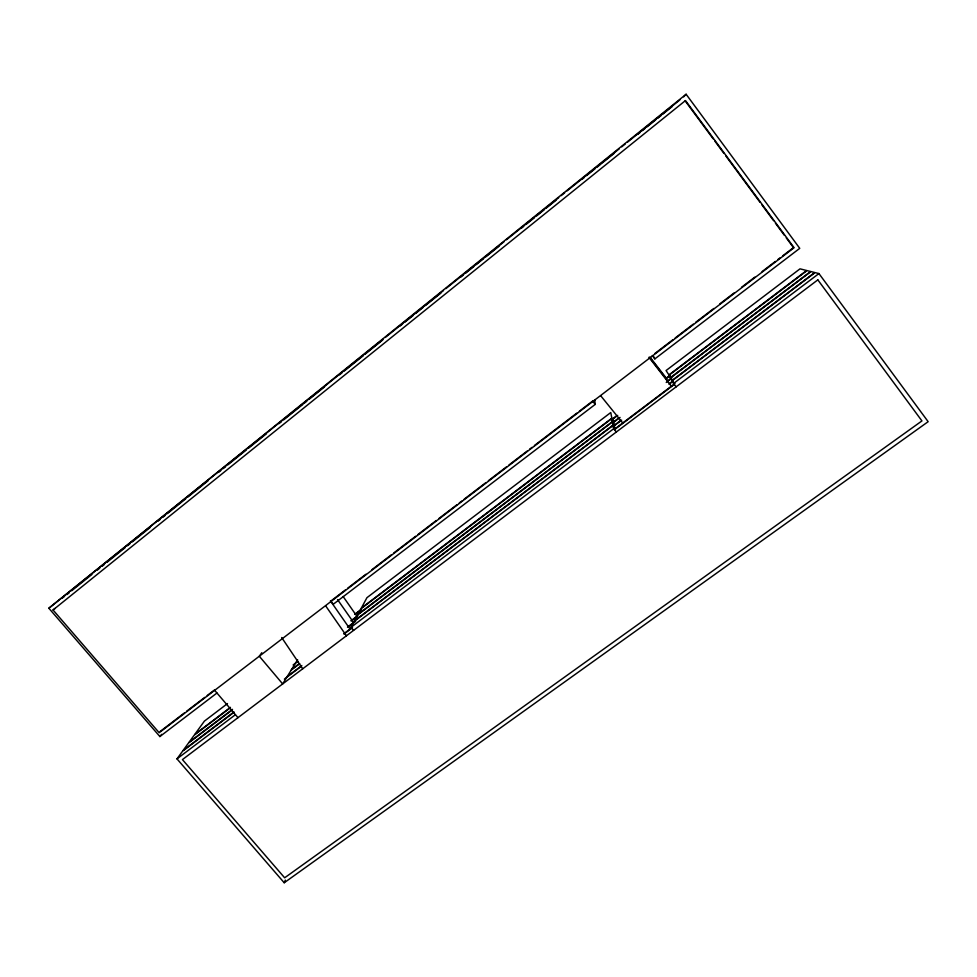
<?xml version="1.0" encoding="UTF-8"?>
<svg xmlns="http://www.w3.org/2000/svg" width="977" height="977" viewBox="0 0 977 977"><rect width="100%" height="100%" fill="white"/><g stroke="black" fill="none" stroke-linecap="round" stroke-linejoin="round"><path stroke-width="1.47" d="M234.236 712.099L182.552 751.203L176.984 758.873L284.209 882.756L285.345 880.118M353.601 630.373L351.036 627.295L354.272 621.274L613.141 425.398L613.739 428.683L616.328 432.017M297.619 659.731L282.671 683.924L259.308 656.239L261.799 652.721M652.27 355.494L654.859 358.889L799.748 248.341L686.11 94.244L48.85 608.231L159.886 736.56L161.645 734.338M683.656 96.833L686.11 94.244M382.923 339.398L48.85 608.231M385.292 337.48L443.509 290.535M445.891 288.618L504.095 241.685M506.477 239.768L558.746 197.61M561.116 195.693L564.682 192.823M567.063 190.906L619.333 148.748M621.714 146.831L625.268 143.961M627.649 142.044L679.919 99.886M66.961 594.578L69.343 592.66M71.712 590.743L91.887 574.476M97.334 570.116L99.715 568.199M102.084 566.294L104.466 564.376M106.835 562.459L125.117 547.682M127.499 545.764L129.868 543.847M132.237 541.942L150.043 527.58M157.895 521.278L160.277 519.373M162.646 517.456L165.028 515.538M167.397 513.621L185.654 498.868M188.024 496.951L208.199 480.684M218.469 472.453L220.839 470.535M223.22 468.618L225.589 466.701M227.971 464.783L246.18 450.067M248.561 448.15L266.355 433.788M279.031 423.615L281.4 421.698M283.782 419.78L302.785 404.466M304.335 403.171L306.717 401.254M309.086 399.337L324.511 386.892M339.593 374.777L341.962 372.86M344.344 370.942L363.346 355.628M364.873 354.358L382.679 340.008M400.155 325.939L402.536 324.022M404.905 322.117L413.222 315.412M415.591 313.495L423.029 307.462M425.398 305.545L440.835 293.112M460.717 277.102L463.098 275.196M465.467 273.279L473.784 266.574M476.153 264.657L483.554 258.649M485.935 256.743L498.991 246.216M521.291 228.276L523.66 226.359M526.029 224.441L534.346 217.737M536.727 215.819L544.091 209.847M546.461 207.93L555.962 200.273M581.852 179.438L584.222 177.521M586.603 175.604L594.908 168.899M597.289 166.994L600.855 164.112M602.247 162.951L614.118 153.377M637.663 134.435L640.033 132.518M642.414 130.6L644.783 128.683M647.165 126.766L655.652 119.89M657.851 118.156L661.417 115.286M662.772 114.138L672.274 106.481M53.039 609.99L685.488 100.558L794.093 247.718L159.178 732.726L53.039 609.99L55.091 608.427M160.228 731.407L184.299 713.015M186.705 711.171L204.767 697.383M207.173 695.539L214.39 690.031M345.345 589.974L330.8 601.087L333.365 604.189L595.225 404.393L594.785 400.411L592.367 402.255M347.775 588.13L365.948 574.232M372.017 569.603L391.411 554.789M393.829 552.933L415.652 536.263M418.083 534.407L436.255 520.521M438.685 518.665L456.87 504.779M459.288 502.923L461.718 501.067M464.136 499.223L485.96 482.553M488.39 480.696L506.562 466.811M508.993 464.954L527.177 451.056M529.595 449.212L532.025 447.356M534.443 445.5L576.87 413.088M579.3 411.244L592.636 401.058L595.225 404.393M654.675 353.65L672.787 339.825M675.192 337.981L693.304 324.144M695.709 322.3L713.821 308.476M719.854 303.859L734.325 292.795M741.567 287.262L754.842 277.126M762.084 271.594L775.359 261.445M777.777 259.601L780.196 257.757M782.601 255.913L793.471 247.621L786.253 237.838M592.343 401.962L594.761 400.118M159.886 736.56L216.967 693.011M227.507 703.574L204.425 721.099L194.716 734.46L230.474 707.348M611.822 418.229L361.319 608.146L366.937 597.692L610.772 412.538L611.822 418.229L614.277 421.392M668.708 375.107L806.66 270.507L800.004 268.846L666.058 370.552L671.175 378.319M230.035 707.983L194.24 735.119L189.001 742.325L232.514 709.363M354.7 614.338L360.757 609.746M611.92 419.389L616.768 415.713M666.68 377.879L670.307 375.131M355.506 614.093L361.575 609.501M611.639 419.988L617.708 415.384M666.265 378.587L669.904 375.827M612.445 421.588L358.009 614.301L361.05 608.659L611.871 418.51L612.445 421.588L614.936 424.812M670.271 377.781L810.605 271.496L806.99 270.592L668.842 375.327L672.774 381.054M232.037 710.047L188.476 743.045L183.078 750.47L233.491 712.318M350.951 620.798L357.826 615.595M612.664 422.626L618.734 418.022M668.195 380.578L671.846 377.806M293.112 664.971L297.924 661.331M351.415 620.835L357.484 616.231M612.762 422.956L620.053 417.435M666.241 382.459L671.114 378.771M613.08 425.08L354.578 620.7L357.704 614.875L612.494 421.893L613.08 425.08L615.62 428.353M671.895 380.578L814.696 272.51L810.959 271.582L670.417 378.038L673.593 382.801M291.671 669.367L298.95 663.859M347.482 627.136L353.589 622.52L337.578 599.634M612.518 426.644L620.725 420.44M669.746 383.35L672.176 381.506M291.207 670.1L299.719 663.676M348.313 626.916L355.604 621.396M613.153 426.57L621.665 420.147M669.037 384.303L672.689 381.543M176.984 758.873L235.445 714.676M351.036 627.295L613.739 428.683M676.157 386.843L673.568 383.46L818.934 273.572L928.15 421.685L284.209 882.756M287.238 676.536L301.82 665.52M344.063 633.584L351.659 627.845M614.228 429.416L675.009 383.472M284.38 679.1L301.38 666.253M344.002 634.049L352.526 627.6M614.35 429.758L674.008 384.657M62.186 598.18L64.567 596.373M818.934 273.572L815.062 272.607L672.042 380.835L673.568 383.46M214.671 690.336L237.985 717.668M600.66 395.685L622.74 422.98M650.096 357.252L666.302 378.148M649.522 357.277L667.804 380.847M648.923 357.301L671.358 386.233M685.158 100.887L713.137 138.795M714.944 141.238L723.969 153.462M725.777 155.905L760.069 202.373M761.877 204.816L773.613 220.717M775.42 223.159L784.446 235.396M343.11 596.495L356.923 616.279M330.421 600.855L350.047 629.066M325.646 605.838L346.432 635.783M281.681 637.529L302.723 668.781M653.161 355.823L654.859 358.889M817.834 279.874L182.43 759.605L284.649 877.798L921.934 420.916L817.834 279.874"/></g></svg>
